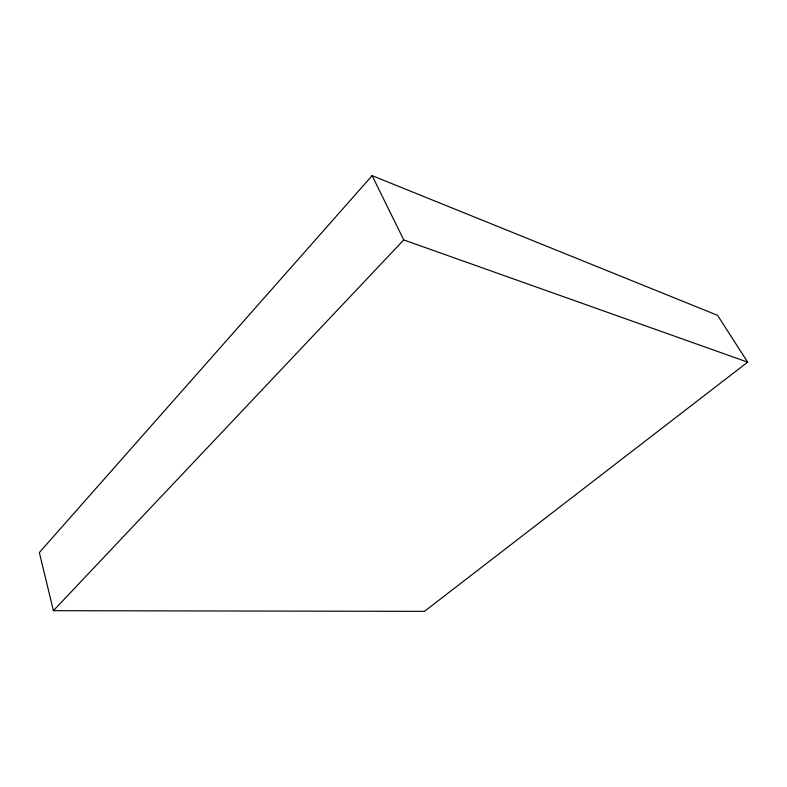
<?xml version="1.0" encoding="UTF-8"?>
<svg xmlns="http://www.w3.org/2000/svg" width="787" height="787" viewBox="0 0 787 787"><rect width="100%" height="100%" fill="white"/><g stroke="black" fill="none" stroke-linecap="round" stroke-linejoin="round"><path stroke-width="1.18" d="M372.123 175.649L39.35 552.543L53.408 610.692L424.459 611.351L747.65 362.138L717.577 315.341L372.123 175.649L403.741 239.917L747.65 362.138M53.408 610.692L403.741 239.917"/></g></svg>
